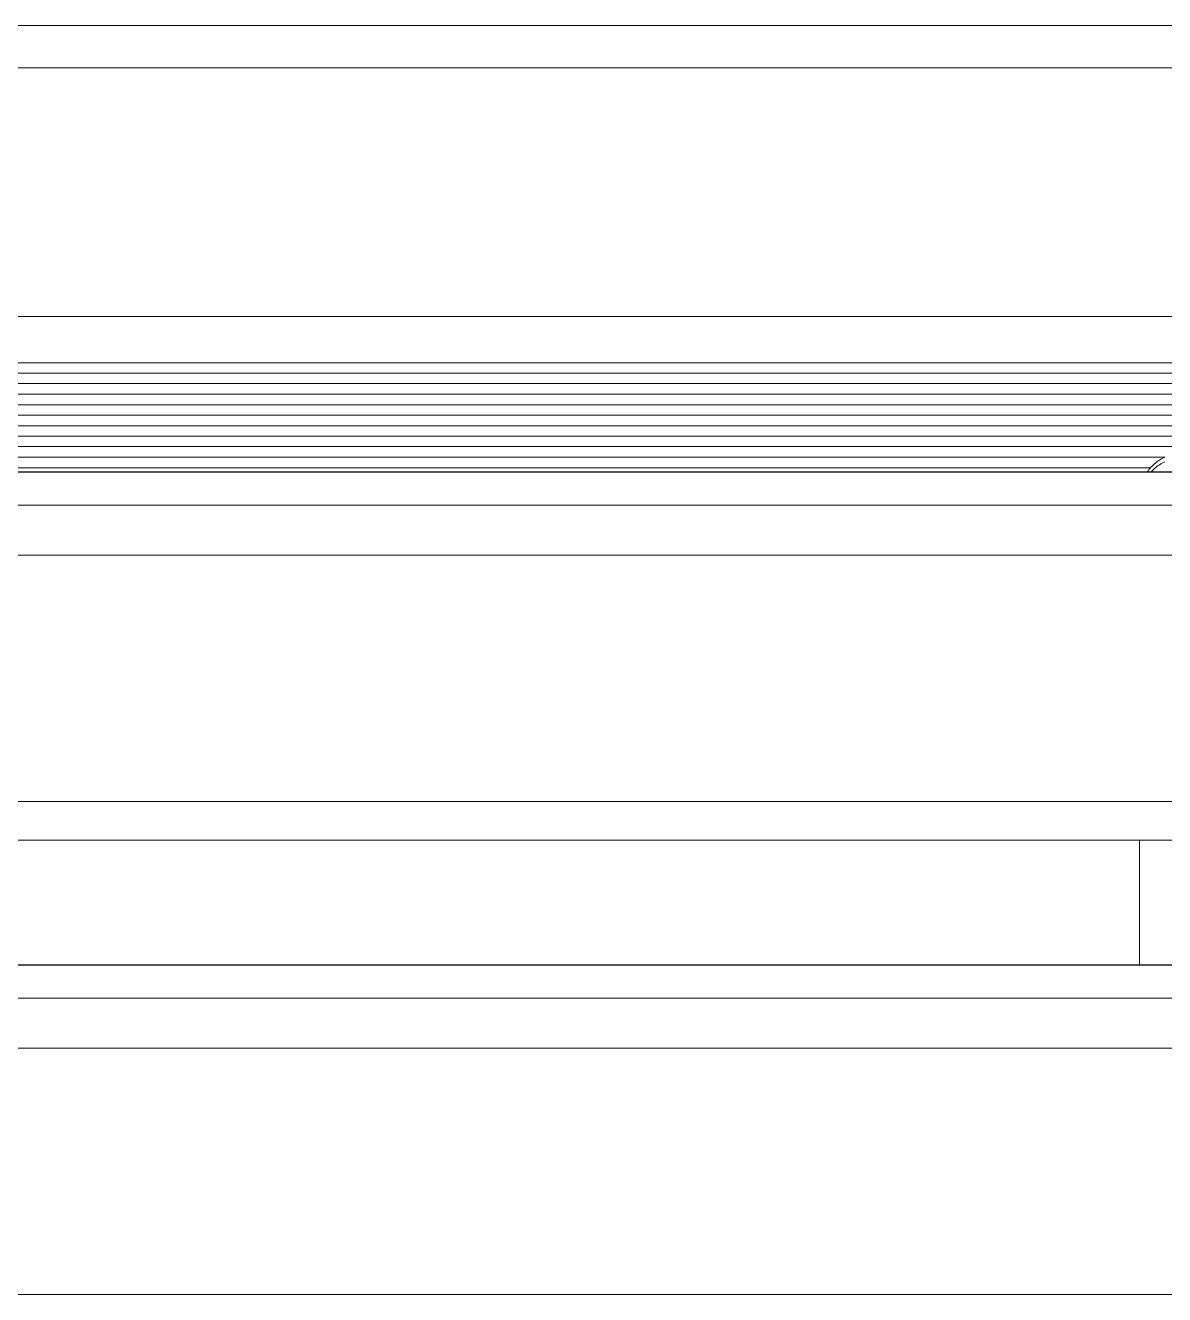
# Model space of a CAD drawing. Header units: millimetres. Extents: x -30 to 4992, y -440 to 3111.
# Drawn here: x 1722.6 to 1850.8, y 2967.7 to 3110.6 of the extents above; entities that cross this region are included whole.
import ezdxf

# ---------------------------------------------------------------- set-up
doc = ezdxf.new("R2010")
doc.units = ezdxf.units.MM
doc.layers.add('ZANO_R', color=7, linetype='Continuous', lineweight=0)

msp = doc.modelspace()

# ---------------------------------------------------------------- linework, layer by layer
at = {"layer": 'ZANO_R'}
for p, q in [((148.02, 3110.63), (1938.02, 3110.63)), ((1938.02, 3105.84), (148.02, 3105.84)), ((148.02, 3077.86), (1938.02, 3077.86)), ((1938.02, 3072.65), (148.02, 3072.65)), ((1873.02, 3071.47), (1048.02, 3071.47)), ((1048.02, 3071.47), (1873.02, 3071.47)), ((1873.02, 3070.29), (1048.02, 3070.29)), ((1048.02, 3069.11), (1873.02, 3069.11)), ((1873.02, 3069.1), (1048.02, 3069.1)), ((1873.02, 3067.92), (1048.02, 3067.92)), ((1873.02, 3066.74), (1048.02, 3066.74)), ((1048.02, 3066.74), (1873.02, 3066.74)), ((1873.02, 3065.56), (1048.02, 3065.56)), ((1048.02, 3064.38), (1873.02, 3064.38)), ((1873.02, 3064.37), (1048.02, 3064.37)), ((1873.02, 3063.2), (1048.02, 3063.2)), ((1070.22, 3062.01), (1850.81, 3062.01)), ((1850.81, 3062.01), (1070.23, 3062.01)), ((1849.26, 3060.83), (1071.78, 3060.83)), ((1849.11, 3060.65), (1849.22, 3060.78)), ((1849.22, 3060.78), (1849.33, 3060.91)), ((1849.33, 3060.91), (1849.45, 3061.04)), ((1849.45, 3061.04), (1849.57, 3061.16)), ((1849.57, 3061.16), (1849.7, 3061.27)), ((1849.57, 3060.62), (1849.7, 3060.74)), ((1849.7, 3061.27), (1849.83, 3061.38)), ((1849.7, 3060.74), (1849.83, 3060.85)), ((1849.83, 3061.38), (1849.97, 3061.49)), ((1849.83, 3060.85), (1849.96, 3060.96)), ((1849.96, 3060.96), (1850.1, 3061.06)), ((1849.97, 3061.49), (1850.11, 3061.59)), ((1850.1, 3061.06), (1850.24, 3061.16)), ((1850.11, 3061.59), (1850.25, 3061.69)), ((1850.24, 3061.16), (1850.39, 3061.25)), ((1850.25, 3061.69), (1850.39, 3061.78)), ((1850.39, 3061.78), (1850.54, 3061.87)), ((1850.39, 3061.25), (1850.54, 3061.34)), ((1850.54, 3061.87), (1850.69, 3061.95)), ((1850.54, 3061.34), (1850.69, 3061.42)), ((1850.69, 3061.95), (1850.85, 3062.03)), ((1850.69, 3061.42), (1850.85, 3061.5)), ((1048.02, 3060.38), (1873.02, 3060.38)), ((1873.02, 3060.33), (1048.02, 3060.33)), ((1848.9, 3060.38), (1849, 3060.52)), ((1849, 3060.52), (1849.11, 3060.65)), ((1849.33, 3060.38), (1849.45, 3060.5)), ((1849.45, 3060.5), (1849.57, 3060.62)), ((148.02, 3056.61), (1938.02, 3056.61)), ((1938.02, 3050.99), (148.02, 3050.99)), ((148.02, 3023.24), (1938.02, 3023.24)), ((1938.02, 3018.9), (148.02, 3018.9)), ((1848.02, 3004.87), (1848.02, 3018.9)), ((148.02, 3004.87), (1938.02, 3004.87)), ((1938.02, 3004.83), (148.02, 3004.83)), ((148.02, 3001.11), (1938.02, 3001.11)), ((1938.02, 2995.48), (148.02, 2995.48)), ((148.02, 2967.73), (1938.02, 2967.73))]:
    msp.add_line(p, q, dxfattribs=at)

doc.saveas('drawing.dxf')
